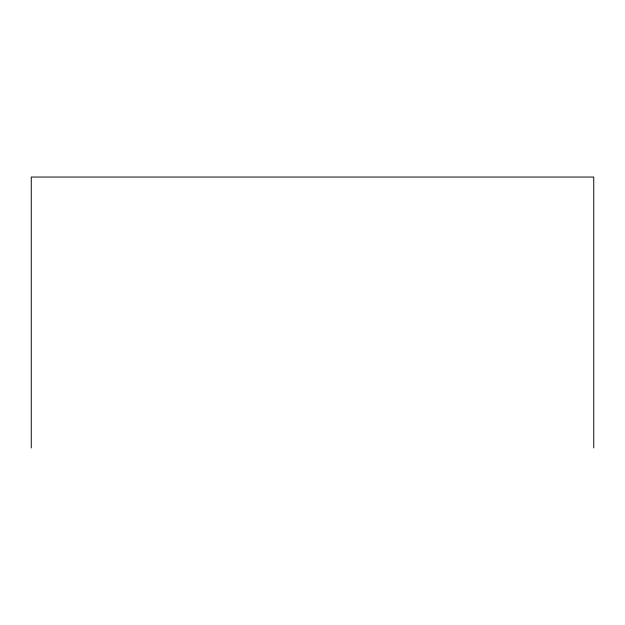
<?xml version="1.0" encoding="UTF-8"?>
<svg xmlns="http://www.w3.org/2000/svg" width="625" height="625" viewBox="0 0 625 625"><rect width="100%" height="100%" fill="white"/><g stroke="black" fill="none" stroke-linecap="round" stroke-linejoin="round"><path stroke-width="0.94" d="M593.75 447.961L593.75 177.039L31.25 177.039L31.25 447.961"/></g></svg>
